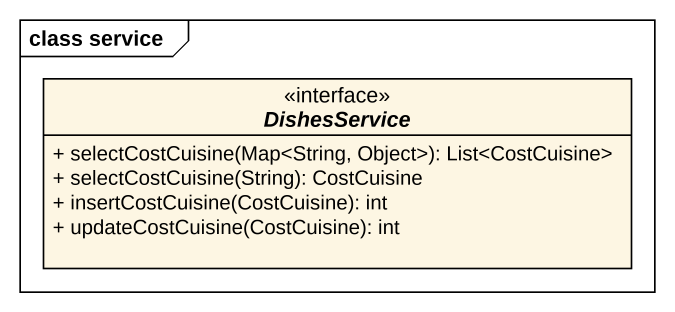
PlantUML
@startuml
mainframe class service
hide circle
hide empty members
skinparam classAttributeIconSize 0
interface DishesService <<interface>> {
  + selectCostCuisine(Map<String, Object>): List<CostCuisine>
  + selectCostCuisine(String): CostCuisine
  + insertCostCuisine(CostCuisine): int
  + updateCostCuisine(CostCuisine): int
}
@enduml
